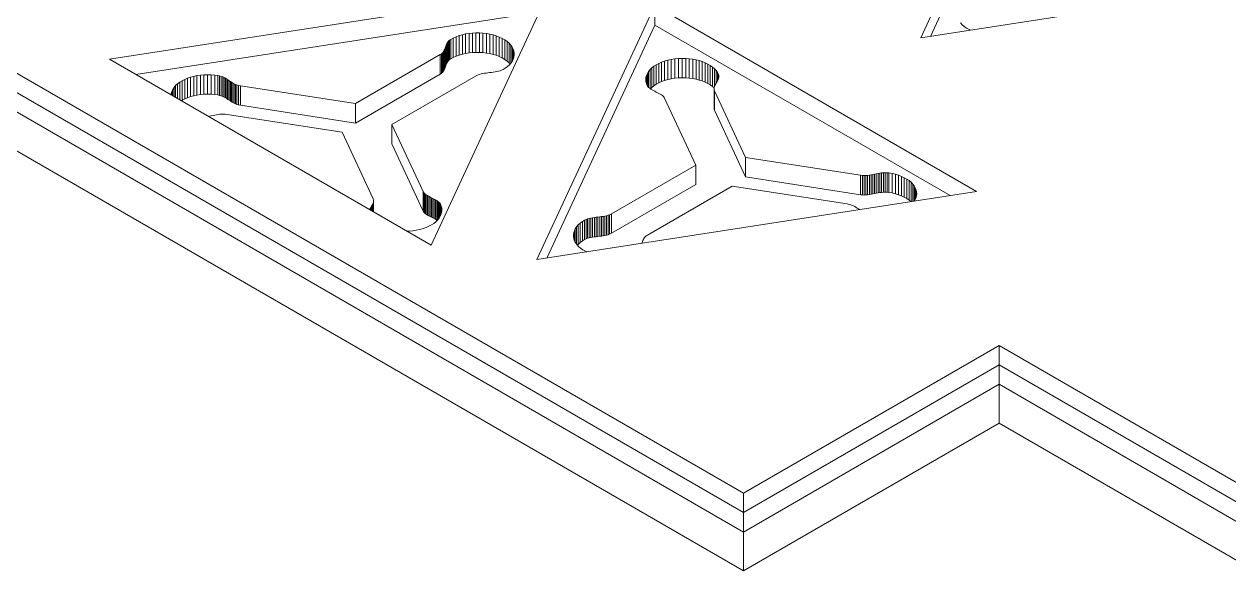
# Model space of a CAD drawing. Header units: inches. Extents: x 2.5 to 18.9, y 2.6 to 12.3.
# Drawn here: x 8.834 to 11.999, y 2.599 to 4.035 of the extents above; entities that cross this region are included whole.
import ezdxf

# ---------------------------------------------------------------- set-up
doc = ezdxf.new("R2010")
doc.units = ezdxf.units.IN
doc.header["$MEASUREMENT"] = 0

# ---------------------------------------------------------------- blocks, each defined once
blk = doc.blocks.new('A$C39963D99')
at = {"color": 0, "linetype": 'Continuous', "lineweight": 0, "extrusion": (3.33067e-16, 0.816497, 0.57735)}
for p, q in [((5.6569, -3.0619), (13.8593, -7.7975)), ((5.6569, -3.1129), (13.8593, -7.8486)), ((13.8593, -7.8486), (5.6569, -3.1129)), ((13.8593, -7.8996), (5.6569, -3.1639)), ((5.6569, -3.1639), (13.8593, -7.8996)), ((13.8593, -8.0017), (5.6569, -3.266)), ((14.3247, -6.6022), (14.6341, -5.9353)), ((14.6341, -5.9863), (14.3502, -6.5983)), ((15.4798, -6.4235), (14.3247, -6.6022)), ((12.1934, -6.6583), (13.3485, -6.4796)), ((13.3485, -6.4796), (13.039, -7.1465)), ((13.3165, -7.1842), (13.626, -6.5173)), ((13.626, -6.5684), (13.626, -6.5173)), ((13.626, -6.5173), (14.4717, -7.0055)), ((13.323, -6.5346), (12.2631, -6.6985)), ((13.626, -6.5684), (13.3421, -7.1803)), ((14.402, -7.0163), (13.626, -6.5684)), ((14.4341, -6.5676), (14.4297, -6.5628)), ((14.4393, -6.5721), (14.4341, -6.5676)), ((14.4455, -6.5765), (14.4393, -6.5721)), ((14.4524, -6.5805), (14.4455, -6.5765)), ((14.4555, -6.582), (14.4524, -6.5805)), ((13.0807, -6.6156), (13.0824, -6.6131)), ((13.0824, -6.6131), (13.0846, -6.6106)), ((13.0824, -6.6641), (13.0824, -6.6131)), ((13.0846, -6.6106), (13.0871, -6.6083)), ((13.0846, -6.6616), (13.0846, -6.6106)), ((13.0871, -6.6083), (13.0903, -6.6061)), ((13.0871, -6.6593), (13.0871, -6.6083)), ((13.0903, -6.6061), (13.0965, -6.6027)), ((13.0903, -6.6571), (13.0903, -6.6061)), ((13.0965, -6.6027), (13.1041, -6.5993)), ((13.0965, -6.6537), (13.0965, -6.6027)), ((13.1041, -6.5993), (13.1122, -6.5963)), ((13.1041, -6.6503), (13.1041, -6.5993)), ((13.1122, -6.5963), (13.1206, -6.5939)), ((13.1122, -6.6474), (13.1122, -6.5963)), ((13.1206, -6.5939), (13.1292, -6.592)), ((13.1206, -6.6449), (13.1206, -6.5939)), ((13.1292, -6.592), (13.1381, -6.5906)), ((13.1292, -6.643), (13.1292, -6.592)), ((13.1381, -6.5906), (13.1472, -6.5896)), ((13.1381, -6.6416), (13.1381, -6.5906)), ((13.1472, -6.5896), (13.1563, -6.5892)), ((13.1472, -6.6407), (13.1472, -6.5896)), ((13.1563, -6.6402), (13.1563, -6.5892)), ((13.1563, -6.5892), (13.1655, -6.5892)), ((13.1655, -6.6403), (13.1655, -6.5892)), ((13.1655, -6.5892), (13.1746, -6.5898)), ((13.1746, -6.6408), (13.1746, -6.5898)), ((13.1746, -6.5898), (13.1836, -6.5909)), ((13.1836, -6.6419), (13.1836, -6.5909)), ((13.1836, -6.5909), (13.1925, -6.5924)), ((13.1925, -6.6434), (13.1925, -6.5924)), ((13.1925, -6.5924), (13.2011, -6.5945)), ((13.2011, -6.6455), (13.2011, -6.5945)), ((13.2011, -6.5945), (13.2094, -6.597)), ((13.2094, -6.648), (13.2094, -6.597)), ((13.2094, -6.597), (13.2173, -6.6)), ((13.2173, -6.6511), (13.2173, -6.6)), ((13.2173, -6.6), (13.2248, -6.6036)), ((13.2248, -6.6546), (13.2248, -6.6036)), ((13.2248, -6.6036), (13.2318, -6.6076)), ((13.2318, -6.6586), (13.2318, -6.6076)), ((13.2318, -6.6076), (13.2379, -6.6119)), ((13.2379, -6.663), (13.2379, -6.6119)), ((13.2379, -6.6119), (13.2432, -6.6165)), ((12.8401, -6.7746), (13.0625, -6.6462)), ((13.0625, -6.6462), (13.0657, -6.6441)), ((13.0625, -6.6973), (13.0625, -6.6462)), ((13.0657, -6.6441), (13.0681, -6.6419)), ((13.0657, -6.6951), (13.0657, -6.6441)), ((13.0681, -6.6419), (13.0701, -6.6395)), ((13.0681, -6.6929), (13.0681, -6.6419)), ((13.0701, -6.6395), (13.0718, -6.637)), ((13.0701, -6.6905), (13.0701, -6.6395)), ((13.0718, -6.637), (13.0731, -6.6345)), ((13.0718, -6.6881), (13.0718, -6.637)), ((13.0731, -6.6345), (13.0742, -6.6318)), ((13.0731, -6.6855), (13.0731, -6.6345)), ((13.0742, -6.6318), (13.0752, -6.6291)), ((13.0742, -6.6829), (13.0742, -6.6318)), ((13.0752, -6.6291), (13.0762, -6.6264)), ((13.0752, -6.6802), (13.0752, -6.6291)), ((13.0762, -6.6264), (13.0771, -6.6237)), ((13.0762, -6.6774), (13.0762, -6.6264)), ((13.0771, -6.6237), (13.0781, -6.6209)), ((13.0771, -6.6747), (13.0771, -6.6237)), ((13.0781, -6.6209), (13.0793, -6.6183)), ((13.0781, -6.672), (13.0781, -6.6209)), ((13.0793, -6.6183), (13.0807, -6.6156)), ((13.0793, -6.6693), (13.0793, -6.6183)), ((13.0807, -6.6667), (13.0807, -6.6156)), ((13.1206, -6.6449), (13.1122, -6.6474)), ((13.1292, -6.643), (13.1206, -6.6449)), ((13.1381, -6.6416), (13.1292, -6.643)), ((13.1472, -6.6407), (13.1381, -6.6416)), ((13.1563, -6.6402), (13.1472, -6.6407)), ((13.1655, -6.6403), (13.1563, -6.6402)), ((13.1746, -6.6408), (13.1655, -6.6403)), ((13.1836, -6.6419), (13.1746, -6.6408)), ((13.1925, -6.6434), (13.1836, -6.6419)), ((13.2011, -6.6455), (13.1925, -6.6434)), ((13.2094, -6.648), (13.2011, -6.6455)), ((13.2432, -6.6675), (13.2432, -6.6165)), ((13.2432, -6.6165), (13.2476, -6.6213)), ((13.2476, -6.6689), (13.2476, -6.6213)), ((13.2476, -6.6213), (13.2511, -6.6263)), ((13.2511, -6.6639), (13.2511, -6.6263)), ((13.2511, -6.6263), (13.2538, -6.6314)), ((13.2538, -6.6588), (13.2538, -6.6314)), ((13.2538, -6.6314), (13.2556, -6.6366)), ((13.2556, -6.6535), (13.2556, -6.6366)), ((13.2556, -6.6366), (13.2566, -6.6419)), ((13.2567, -6.6472), (13.256, -6.6524)), ((13.2566, -6.6479), (13.2566, -6.6419)), ((13.2566, -6.6419), (13.2567, -6.6472)), ((13.039, -7.1465), (12.1934, -6.6583)), ((13.0762, -6.6774), (13.0752, -6.6802)), ((13.0771, -6.6747), (13.0762, -6.6774)), ((13.0781, -6.672), (13.0771, -6.6747)), ((13.0793, -6.6693), (13.0781, -6.672)), ((13.0807, -6.6667), (13.0793, -6.6693)), ((13.0824, -6.6641), (13.0807, -6.6667)), ((13.0846, -6.6616), (13.0824, -6.6641)), ((13.0871, -6.6593), (13.0846, -6.6616)), ((13.0903, -6.6571), (13.0871, -6.6593)), ((13.0965, -6.6537), (13.0903, -6.6571)), ((13.1041, -6.6503), (13.0965, -6.6537)), ((13.1122, -6.6474), (13.1041, -6.6503)), ((13.2173, -6.6511), (13.2094, -6.648)), ((13.2248, -6.6546), (13.2173, -6.6511)), ((13.2318, -6.6586), (13.2248, -6.6546)), ((13.2379, -6.663), (13.2318, -6.6586)), ((13.2393, -6.6773), (13.2334, -6.6817)), ((13.2432, -6.6675), (13.2379, -6.663)), ((13.2443, -6.6727), (13.2393, -6.6773)), ((13.246, -6.6707), (13.2432, -6.6675)), ((13.2485, -6.6678), (13.2443, -6.6727)), ((13.2519, -6.6628), (13.2485, -6.6678)), ((13.2543, -6.6577), (13.2519, -6.6628)), ((13.256, -6.6524), (13.2543, -6.6577)), ((13.6184, -6.6811), (13.6238, -6.6768)), ((13.6238, -6.6768), (13.6299, -6.6728)), ((13.6238, -6.7278), (13.6238, -6.6768)), ((13.6299, -6.6728), (13.6366, -6.6692)), ((13.6299, -6.7238), (13.6299, -6.6728)), ((13.6366, -6.6692), (13.644, -6.6659)), ((13.6366, -6.7202), (13.6366, -6.6692)), ((13.644, -6.6659), (13.652, -6.663)), ((13.644, -6.7169), (13.644, -6.6659)), ((13.652, -6.663), (13.6605, -6.6606)), ((13.652, -6.714), (13.652, -6.663)), ((13.6605, -6.6606), (13.6696, -6.6586)), ((13.6605, -6.7116), (13.6605, -6.6606)), ((13.6696, -6.6586), (13.6791, -6.6571)), ((13.6696, -6.7096), (13.6696, -6.6586)), ((13.6791, -6.6571), (13.6886, -6.6562)), ((13.6791, -6.7081), (13.6791, -6.6571)), ((13.6886, -6.6562), (13.6981, -6.6559)), ((13.6886, -6.7072), (13.6886, -6.6562)), ((13.6981, -6.7069), (13.6981, -6.6559)), ((13.6981, -6.6559), (13.7075, -6.6561)), ((13.7075, -6.7071), (13.7075, -6.6561)), ((13.7075, -6.6561), (13.7168, -6.6568)), ((13.7168, -6.7078), (13.7168, -6.6568)), ((13.7168, -6.6568), (13.7258, -6.658)), ((13.7258, -6.709), (13.7258, -6.658)), ((13.7258, -6.658), (13.7345, -6.6597)), ((13.7345, -6.7107), (13.7345, -6.6597)), ((13.7345, -6.6597), (13.7429, -6.6618)), ((13.7429, -6.7128), (13.7429, -6.6618)), ((13.7429, -6.6618), (13.7509, -6.6644)), ((13.7509, -6.7154), (13.7509, -6.6644)), ((13.7509, -6.6644), (13.7584, -6.6674)), ((13.7584, -6.7184), (13.7584, -6.6674)), ((13.7584, -6.6674), (13.7654, -6.6708)), ((13.7654, -6.7219), (13.7654, -6.6708)), ((13.7654, -6.6708), (13.7719, -6.6746)), ((13.7719, -6.7257), (13.7719, -6.6746)), ((13.7719, -6.6746), (13.7777, -6.6788)), ((13.7777, -6.7298), (13.7777, -6.6788)), ((13.7777, -6.6788), (13.7829, -6.6833)), ((12.3911, -6.7113), (12.3986, -6.7082)), ((12.3986, -6.7082), (12.4064, -6.7055)), ((12.3986, -6.7592), (12.3986, -6.7082)), ((12.4064, -6.7055), (12.4147, -6.7032)), ((12.4064, -6.7565), (12.4064, -6.7055)), ((12.4147, -6.7032), (12.4234, -6.7014)), ((12.4147, -6.7542), (12.4147, -6.7032)), ((12.4234, -6.7014), (12.4323, -6.7001)), ((12.4234, -6.7524), (12.4234, -6.7014)), ((12.4323, -6.7001), (12.4415, -6.6992)), ((12.4323, -6.7511), (12.4323, -6.7001)), ((12.4415, -6.6992), (12.4508, -6.6989)), ((12.4415, -6.7503), (12.4415, -6.6992)), ((12.4508, -6.7499), (12.4508, -6.6989)), ((12.4508, -6.6989), (12.4603, -6.6991)), ((12.4603, -6.7501), (12.4603, -6.6991)), ((12.4603, -6.6991), (12.4699, -6.6999)), ((12.4699, -6.7509), (12.4699, -6.6999)), ((12.4699, -6.6999), (12.4782, -6.701)), ((12.4782, -6.7521), (12.4782, -6.701)), ((12.4782, -6.701), (12.4828, -6.702)), ((12.4828, -6.7531), (12.4828, -6.702)), ((12.4828, -6.702), (12.4871, -6.7033)), ((12.4871, -6.7543), (12.4871, -6.7033)), ((12.4871, -6.7033), (12.491, -6.7048)), ((12.491, -6.7559), (12.491, -6.7048)), ((12.491, -6.7048), (12.4947, -6.7066)), ((12.4947, -6.7576), (12.4947, -6.7066)), ((12.4947, -6.7066), (12.4982, -6.7084)), ((12.4982, -6.7595), (12.4982, -6.7084)), ((12.4982, -6.7084), (12.5016, -6.7104)), ((12.5016, -6.7615), (12.5016, -6.7104)), ((12.5016, -6.7104), (12.5048, -6.7125)), ((13.0625, -6.6973), (12.8401, -6.8257)), ((13.1568, -6.702), (12.9355, -6.8298)), ((13.0657, -6.6951), (13.0625, -6.6973)), ((13.0681, -6.6929), (13.0657, -6.6951)), ((13.0701, -6.6905), (13.0681, -6.6929)), ((13.0718, -6.6881), (13.0701, -6.6905)), ((13.0731, -6.6855), (13.0718, -6.6881)), ((13.0742, -6.6829), (13.0731, -6.6855)), ((13.0752, -6.6802), (13.0742, -6.6829)), ((13.1619, -6.6995), (13.1568, -6.702)), ((13.1657, -6.698), (13.1619, -6.6995)), ((13.1697, -6.6969), (13.1657, -6.698)), ((13.174, -6.6959), (13.1697, -6.6969)), ((13.1784, -6.6951), (13.174, -6.6959)), ((13.183, -6.6945), (13.1784, -6.6951)), ((13.1876, -6.6939), (13.183, -6.6945)), ((13.1923, -6.6934), (13.1876, -6.6939)), ((13.1971, -6.6928), (13.1923, -6.6934)), ((13.2018, -6.6923), (13.1971, -6.6928)), ((13.2064, -6.6916), (13.2018, -6.6923)), ((13.211, -6.6908), (13.2064, -6.6916)), ((13.2154, -6.6898), (13.211, -6.6908)), ((13.2197, -6.6886), (13.2154, -6.6898)), ((13.2237, -6.6871), (13.2197, -6.6886)), ((13.2275, -6.6853), (13.2237, -6.6871)), ((13.2334, -6.6817), (13.2275, -6.6853)), ((13.6024, -6.7113), (13.6029, -6.7059)), ((13.6029, -6.7059), (13.6044, -6.7006)), ((13.6029, -6.7175), (13.6029, -6.7059)), ((13.6044, -6.7006), (13.6067, -6.6954)), ((13.6044, -6.723), (13.6044, -6.7006)), ((13.6067, -6.6954), (13.6098, -6.6904)), ((13.6067, -6.7281), (13.6067, -6.6954)), ((13.6098, -6.6904), (13.6137, -6.6856)), ((13.6098, -6.732), (13.6098, -6.6904)), ((13.6137, -6.6856), (13.6184, -6.6811)), ((13.6137, -6.7353), (13.6137, -6.6856)), ((13.6184, -6.7321), (13.6184, -6.6811)), ((13.6696, -6.7096), (13.6605, -6.7116)), ((13.6791, -6.7081), (13.6696, -6.7096)), ((13.6886, -6.7072), (13.6791, -6.7081)), ((13.6981, -6.7069), (13.6886, -6.7072)), ((13.7075, -6.7071), (13.6981, -6.7069)), ((13.7168, -6.7078), (13.7075, -6.7071)), ((13.7258, -6.709), (13.7168, -6.7078)), ((13.7345, -6.7107), (13.7258, -6.709)), ((13.7829, -6.7307), (13.7829, -6.6833)), ((13.7829, -6.6833), (13.7873, -6.6882)), ((13.7873, -6.7216), (13.7873, -6.6882)), ((13.7873, -6.6882), (13.7909, -6.6933)), ((13.7909, -6.7151), (13.7909, -6.6933)), ((13.7909, -6.6933), (13.7934, -6.6981)), ((13.7936, -6.7091), (13.7926, -6.7117)), ((13.7934, -6.7095), (13.7934, -6.6981)), ((13.7934, -6.6981), (13.7942, -6.7009)), ((13.7942, -6.7064), (13.7936, -6.7091)), ((13.7942, -6.7064), (13.7942, -6.7009)), ((13.7942, -6.7009), (13.7945, -6.7036)), ((13.7945, -6.7036), (13.7942, -6.7064)), ((12.3571, -6.7432), (12.3596, -6.7377)), ((12.3596, -6.7377), (12.363, -6.7325)), ((12.3596, -6.7543), (12.3596, -6.7377)), ((12.363, -6.7325), (12.3673, -6.7276)), ((12.363, -6.7562), (12.363, -6.7325)), ((12.3673, -6.7276), (12.3723, -6.723)), ((12.3673, -6.7587), (12.3673, -6.7276)), ((12.3723, -6.723), (12.3779, -6.7187)), ((12.3723, -6.7616), (12.3723, -6.723)), ((12.3779, -6.7187), (12.3843, -6.7148)), ((12.3779, -6.7648), (12.3779, -6.7187)), ((12.3843, -6.7148), (12.3911, -6.7113)), ((12.3843, -6.7658), (12.3843, -6.7148)), ((12.3911, -6.7623), (12.3911, -6.7113)), ((12.5048, -6.7636), (12.5048, -6.7125)), ((12.5048, -6.7125), (12.508, -6.7146)), ((12.508, -6.7657), (12.508, -6.7146)), ((12.508, -6.7146), (12.5111, -6.7167)), ((12.5111, -6.7678), (12.5111, -6.7167)), ((12.5111, -6.7167), (12.5143, -6.7188)), ((12.5143, -6.7698), (12.5143, -6.7188)), ((12.5143, -6.7188), (12.5176, -6.7207)), ((12.5176, -6.7718), (12.5176, -6.7207)), ((12.5176, -6.7207), (12.5209, -6.7226)), ((12.5209, -6.7736), (12.5209, -6.7226)), ((12.5209, -6.7226), (12.5245, -6.7242)), ((12.5245, -6.7752), (12.5245, -6.7242)), ((12.5245, -6.7242), (12.5283, -6.7256)), ((12.5283, -6.7767), (12.5283, -6.7256)), ((12.5283, -6.7256), (12.5323, -6.7268)), ((12.5323, -6.7778), (12.5323, -6.7268)), ((12.5323, -6.7268), (12.5378, -6.7278)), ((12.5378, -6.7789), (12.5378, -6.7278)), ((12.5378, -6.7278), (12.8401, -6.7746)), ((13.6027, -6.7167), (13.6024, -6.7113)), ((13.6041, -6.7223), (13.6027, -6.7167)), ((13.6061, -6.7271), (13.6041, -6.7223)), ((13.6078, -6.7298), (13.6061, -6.7271)), ((13.61, -6.7322), (13.6078, -6.7298)), ((13.6127, -6.7345), (13.61, -6.7322)), ((13.6157, -6.7366), (13.6127, -6.7345)), ((13.6184, -6.7321), (13.6145, -6.7358)), ((13.6189, -6.7387), (13.6157, -6.7366)), ((13.6238, -6.7278), (13.6184, -6.7321)), ((13.6224, -6.7406), (13.6189, -6.7387)), ((13.626, -6.7425), (13.6224, -6.7406)), ((13.6299, -6.7238), (13.6238, -6.7278)), ((13.6366, -6.7202), (13.6299, -6.7238)), ((13.644, -6.7169), (13.6366, -6.7202)), ((13.652, -6.714), (13.644, -6.7169)), ((13.6605, -6.7116), (13.652, -6.714)), ((13.7429, -6.7128), (13.7345, -6.7107)), ((13.7509, -6.7154), (13.7429, -6.7128)), ((13.7584, -6.7184), (13.7509, -6.7154)), ((13.7654, -6.7219), (13.7584, -6.7184)), ((13.7719, -6.7257), (13.7654, -6.7219)), ((13.7777, -6.7298), (13.7719, -6.7257)), ((13.7822, -6.7337), (13.7777, -6.7298)), ((13.7823, -6.7327), (13.7819, -6.7354)), ((13.7819, -6.7864), (13.7819, -6.7354)), ((13.7819, -6.7354), (13.782, -6.738)), ((13.782, -6.789), (13.782, -6.738)), ((13.782, -6.738), (13.7828, -6.7409)), ((13.7831, -6.7301), (13.7823, -6.7327)), ((13.7828, -6.7919), (13.7828, -6.7409)), ((13.7828, -6.7409), (13.8642, -6.9162)), ((13.7841, -6.7275), (13.7831, -6.7301)), ((13.7854, -6.7249), (13.7841, -6.7275)), ((13.7869, -6.7223), (13.7854, -6.7249)), ((13.7884, -6.7197), (13.7869, -6.7223)), ((13.7899, -6.717), (13.7884, -6.7197)), ((13.7913, -6.7144), (13.7899, -6.717)), ((13.7926, -6.7117), (13.7913, -6.7144)), ((12.3552, -6.7517), (12.3555, -6.7487)), ((12.3555, -6.7487), (12.3571, -6.7432)), ((12.3555, -6.7519), (12.3555, -6.7487)), ((12.3571, -6.7528), (12.3571, -6.7432)), ((12.3843, -6.7658), (12.382, -6.7672)), ((12.3911, -6.7623), (12.3843, -6.7658)), ((12.3986, -6.7592), (12.3911, -6.7623)), ((12.4064, -6.7565), (12.3986, -6.7592)), ((12.4147, -6.7542), (12.4064, -6.7565)), ((12.4234, -6.7524), (12.4147, -6.7542)), ((12.4323, -6.7511), (12.4234, -6.7524)), ((12.4415, -6.7503), (12.4323, -6.7511)), ((12.4508, -6.7499), (12.4415, -6.7503)), ((12.4603, -6.7501), (12.4508, -6.7499)), ((12.4699, -6.7509), (12.4603, -6.7501)), ((12.4782, -6.7521), (12.4699, -6.7509)), ((12.4828, -6.7531), (12.4782, -6.7521)), ((12.4871, -6.7543), (12.4828, -6.7531)), ((12.491, -6.7559), (12.4871, -6.7543)), ((12.4947, -6.7576), (12.491, -6.7559)), ((12.4982, -6.7595), (12.4947, -6.7576)), ((12.5016, -6.7615), (12.4982, -6.7595)), ((12.5048, -6.7636), (12.5016, -6.7615)), ((12.508, -6.7657), (12.5048, -6.7636)), ((12.5111, -6.7678), (12.508, -6.7657)), ((12.5143, -6.7698), (12.5111, -6.7678)), ((12.5176, -6.7718), (12.5143, -6.7698)), ((12.5209, -6.7736), (12.5176, -6.7718)), ((12.5245, -6.7752), (12.5209, -6.7736)), ((13.6297, -6.7443), (13.626, -6.7425)), ((13.6334, -6.7461), (13.6297, -6.7443)), ((13.6369, -6.748), (13.6334, -6.7461)), ((13.6404, -6.7498), (13.6369, -6.748)), ((13.6435, -6.7518), (13.6404, -6.7498)), ((13.6464, -6.7539), (13.6435, -6.7518)), ((13.6489, -6.756), (13.6464, -6.7539)), ((13.6509, -6.7584), (13.6489, -6.756)), ((13.652, -6.7601), (13.6509, -6.7584)), ((13.7337, -6.9363), (13.652, -6.7601)), ((12.4702, -6.8051), (12.4656, -6.806)), ((12.4747, -6.8042), (12.4702, -6.8051)), ((12.4792, -6.8035), (12.4747, -6.8042)), ((12.4838, -6.8029), (12.4792, -6.8035)), ((12.4883, -6.8025), (12.4838, -6.8029)), ((12.4928, -6.8023), (12.4883, -6.8025)), ((12.4973, -6.8025), (12.4928, -6.8023)), ((12.5023, -6.803), (12.4973, -6.8025)), ((12.805, -6.8499), (12.5023, -6.803)), ((12.5283, -6.7767), (12.5245, -6.7752)), ((12.5323, -6.7778), (12.5283, -6.7767)), ((12.5378, -6.7789), (12.5323, -6.7778)), ((12.8401, -6.8257), (12.5378, -6.7789)), ((12.8401, -6.8257), (12.8401, -6.7746)), ((13.782, -6.789), (13.7819, -6.7864)), ((13.7828, -6.7919), (13.782, -6.789)), ((13.8642, -6.9672), (13.7828, -6.7919)), ((12.4564, -6.8078), (12.4532, -6.8083)), ((12.461, -6.8069), (12.4564, -6.8078)), ((12.4656, -6.806), (12.461, -6.8069)), ((12.9355, -6.8808), (12.9355, -6.8298)), ((12.9355, -6.8298), (13.0172, -7.0059)), ((12.8864, -7.0252), (12.805, -6.8499)), ((13.0172, -7.057), (12.9355, -6.8808)), ((13.8642, -6.9672), (13.8642, -6.9162)), ((13.8642, -6.9162), (14.1669, -6.963)), ((13.5124, -7.0641), (13.7337, -6.9363)), ((13.7337, -6.9873), (13.7337, -6.9363)), ((14.1669, -7.014), (14.1669, -6.963)), ((14.1669, -6.963), (14.1719, -6.9636)), ((14.1719, -7.0146), (14.1719, -6.9636)), ((14.1719, -6.9636), (14.1764, -6.9637)), ((14.1764, -6.9637), (14.1809, -6.9636)), ((14.1809, -6.9636), (14.1854, -6.9632)), ((14.1809, -7.0146), (14.1809, -6.9636)), ((14.1854, -6.9632), (14.1899, -6.9626)), ((14.1854, -7.0142), (14.1854, -6.9632)), ((14.1899, -6.9626), (14.1945, -6.9618)), ((14.1899, -7.0136), (14.1899, -6.9626)), ((14.1945, -6.9618), (14.199, -6.961)), ((14.1945, -7.0129), (14.1945, -6.9618)), ((14.199, -6.961), (14.2036, -6.9601)), ((14.199, -7.012), (14.199, -6.961)), ((14.2036, -6.9601), (14.2081, -6.9592)), ((14.2036, -7.0111), (14.2036, -6.9601)), ((14.2081, -6.9592), (14.2128, -6.9583)), ((14.2081, -7.0102), (14.2081, -6.9592)), ((14.2128, -6.9583), (14.2174, -6.9575)), ((14.2128, -7.0093), (14.2128, -6.9583)), ((14.2174, -6.9575), (14.2221, -6.9569)), ((14.2174, -7.0085), (14.2174, -6.9575)), ((14.2221, -6.9569), (14.2268, -6.9565)), ((14.2221, -7.0079), (14.2221, -6.9569)), ((14.2268, -6.9565), (14.2315, -6.9563)), ((14.2268, -7.0075), (14.2268, -6.9565)), ((14.2315, -7.0073), (14.2315, -6.9563)), ((14.2315, -6.9563), (14.2363, -6.9564)), ((14.2363, -7.0074), (14.2363, -6.9564)), ((14.2363, -6.9564), (14.2411, -6.9569)), ((14.2411, -7.0079), (14.2411, -6.9569)), ((14.2411, -6.9569), (14.2494, -6.9583)), ((14.2494, -7.0093), (14.2494, -6.9583)), ((14.2494, -6.9583), (14.2583, -6.9604)), ((14.2583, -7.0114), (14.2583, -6.9604)), ((14.2583, -6.9604), (14.2667, -6.9629)), ((14.2667, -7.014), (14.2667, -6.9629)), ((14.2667, -6.9629), (14.2745, -6.9659)), ((13.7337, -6.9873), (13.5124, -7.1151)), ((13.829, -6.9914), (13.6066, -7.1198)), ((14.1314, -7.0382), (13.829, -6.9914)), ((14.1669, -7.014), (13.8642, -6.9672)), ((14.1764, -7.0148), (14.1764, -6.9637)), ((14.2745, -7.017), (14.2745, -6.9659)), ((14.2745, -6.9659), (14.2817, -6.9693)), ((14.2817, -7.0203), (14.2817, -6.9693)), ((14.2817, -6.9693), (14.2883, -6.973)), ((14.2883, -7.0241), (14.2883, -6.973)), ((14.2883, -6.973), (14.2943, -6.9771)), ((14.2943, -7.0281), (14.2943, -6.9771)), ((14.2943, -6.9771), (14.2995, -6.9814)), ((14.2995, -7.0322), (14.2995, -6.9814)), ((14.2995, -6.9814), (14.304, -6.986)), ((14.304, -7.0315), (14.304, -6.986)), ((14.304, -6.986), (14.3077, -6.9909)), ((14.3077, -7.0309), (14.3077, -6.9909)), ((14.3077, -6.9909), (14.3106, -6.9959)), ((12.8871, -7.0281), (12.8864, -7.0252)), ((13.0172, -7.057), (13.0172, -7.0059)), ((13.0172, -7.0059), (13.0183, -7.0077)), ((13.0183, -7.0587), (13.0183, -7.0077)), ((13.0183, -7.0077), (13.0203, -7.01)), ((13.0203, -7.0611), (13.0203, -7.01)), ((13.0203, -7.01), (13.0228, -7.0122)), ((13.0228, -7.0632), (13.0228, -7.0122)), ((13.0228, -7.0122), (13.0256, -7.0143)), ((13.0256, -7.0653), (13.0256, -7.0143)), ((13.0256, -7.0143), (13.0288, -7.0162)), ((13.0288, -7.0673), (13.0288, -7.0162)), ((13.0288, -7.0162), (13.0322, -7.0181)), ((13.0322, -7.0691), (13.0322, -7.0181)), ((13.0322, -7.0181), (13.0358, -7.02)), ((13.0358, -7.071), (13.0358, -7.02)), ((13.0358, -7.02), (13.0395, -7.0218)), ((13.0395, -7.0728), (13.0395, -7.0218)), ((13.0395, -7.0218), (13.0431, -7.0236)), ((13.0431, -7.0746), (13.0431, -7.0236)), ((13.0431, -7.0236), (13.0468, -7.0255)), ((13.0468, -7.0765), (13.0468, -7.0255)), ((13.0468, -7.0255), (13.0502, -7.0274)), ((14.4717, -7.0055), (13.3165, -7.1842)), ((14.1719, -7.0146), (14.1669, -7.014)), ((14.1764, -7.0148), (14.1719, -7.0146)), ((14.1809, -7.0146), (14.1764, -7.0148)), ((14.1854, -7.0142), (14.1809, -7.0146)), ((14.1899, -7.0136), (14.1854, -7.0142)), ((14.1945, -7.0129), (14.1899, -7.0136)), ((14.199, -7.012), (14.1945, -7.0129)), ((14.2036, -7.0111), (14.199, -7.012)), ((14.2081, -7.0102), (14.2036, -7.0111)), ((14.2128, -7.0093), (14.2081, -7.0102)), ((14.2174, -7.0085), (14.2128, -7.0093)), ((14.2221, -7.0079), (14.2174, -7.0085)), ((14.2268, -7.0075), (14.2221, -7.0079)), ((14.2315, -7.0073), (14.2268, -7.0075)), ((14.2363, -7.0074), (14.2315, -7.0073)), ((14.2411, -7.0079), (14.2363, -7.0074)), ((14.2494, -7.0093), (14.2411, -7.0079)), ((14.2583, -7.0114), (14.2494, -7.0093)), ((14.2667, -7.014), (14.2583, -7.0114)), ((14.2745, -7.017), (14.2667, -7.014)), ((14.2817, -7.0203), (14.2745, -7.017)), ((14.2883, -7.0241), (14.2817, -7.0203)), ((14.2943, -7.0281), (14.2883, -7.0241)), ((14.3121, -7.0229), (14.3096, -7.0283)), ((14.3106, -7.0261), (14.3106, -6.9959)), ((14.3106, -6.9959), (14.3127, -7.0011)), ((14.3137, -7.0173), (14.3121, -7.0229)), ((14.3127, -7.0207), (14.3127, -7.0011)), ((14.3127, -7.0011), (14.3139, -7.0064)), ((14.3143, -7.0119), (14.3137, -7.0173)), ((14.3139, -7.0149), (14.3139, -7.0064)), ((14.3139, -7.0064), (14.3143, -7.0119)), ((12.8772, -7.0531), (12.8778, -7.0517)), ((12.8778, -7.0517), (12.8793, -7.049)), ((12.8778, -7.0534), (12.8778, -7.0517)), ((12.8793, -7.049), (12.8808, -7.0464)), ((12.8793, -7.0543), (12.8793, -7.049)), ((12.8808, -7.0464), (12.8823, -7.0438)), ((12.8808, -7.0551), (12.8808, -7.0464)), ((12.8823, -7.0438), (12.8838, -7.0411)), ((12.8823, -7.056), (12.8823, -7.0438)), ((12.8838, -7.0411), (12.8851, -7.0385)), ((12.8838, -7.0569), (12.8838, -7.0411)), ((12.8851, -7.0385), (12.8861, -7.0359)), ((12.8851, -7.0576), (12.8851, -7.0385)), ((12.8861, -7.0359), (12.8869, -7.0333)), ((12.8861, -7.0582), (12.8861, -7.0359)), ((12.8869, -7.0333), (12.8872, -7.0307)), ((12.8869, -7.0587), (12.8869, -7.0333)), ((12.8872, -7.0307), (12.8871, -7.0281)), ((12.8872, -7.0589), (12.8872, -7.0307)), ((13.0183, -7.0587), (13.0172, -7.057)), ((13.0502, -7.0784), (13.0502, -7.0274)), ((13.0502, -7.0274), (13.0535, -7.0294)), ((13.0535, -7.0805), (13.0535, -7.0294)), ((13.0535, -7.0294), (13.0565, -7.0316)), ((13.0565, -7.0791), (13.0565, -7.0316)), ((13.0565, -7.0316), (13.0592, -7.0338)), ((13.0592, -7.0759), (13.0592, -7.0338)), ((13.0592, -7.0338), (13.0614, -7.0363)), ((13.0614, -7.0724), (13.0614, -7.0363)), ((13.0614, -7.0363), (13.0631, -7.039)), ((13.0631, -7.0693), (13.0631, -7.039)), ((13.0631, -7.039), (13.0651, -7.0438)), ((13.0651, -7.0644), (13.0651, -7.0438)), ((13.0651, -7.0438), (13.0664, -7.0493)), ((13.0668, -7.0548), (13.0662, -7.0602)), ((13.0664, -7.0584), (13.0664, -7.0493)), ((13.0664, -7.0493), (13.0668, -7.0548)), ((14.1369, -7.0393), (14.1314, -7.0382)), ((14.1409, -7.0404), (14.1369, -7.0393)), ((14.1447, -7.0419), (14.1409, -7.0404)), ((14.1482, -7.0435), (14.1447, -7.0419)), ((14.1516, -7.0453), (14.1482, -7.0435)), ((14.1549, -7.0473), (14.1516, -7.0453)), ((14.1581, -7.0493), (14.1549, -7.0473)), ((14.1612, -7.0514), (14.1581, -7.0493)), ((14.1638, -7.0532), (14.1612, -7.0514)), ((14.2992, -7.0322), (14.2943, -7.0281)), ((14.3096, -7.0283), (14.3079, -7.0309)), ((13.0203, -7.0611), (13.0183, -7.0587)), ((13.0228, -7.0632), (13.0203, -7.0611)), ((13.0256, -7.0653), (13.0228, -7.0632)), ((13.0288, -7.0673), (13.0256, -7.0653)), ((13.0322, -7.0691), (13.0288, -7.0673)), ((13.0358, -7.071), (13.0322, -7.0691)), ((13.0395, -7.0728), (13.0358, -7.071)), ((13.0454, -7.0893), (13.0393, -7.0933)), ((13.0431, -7.0746), (13.0395, -7.0728)), ((13.0468, -7.0765), (13.0431, -7.0746)), ((13.0508, -7.085), (13.0454, -7.0893)), ((13.0502, -7.0784), (13.0468, -7.0765)), ((13.0535, -7.0805), (13.0502, -7.0784)), ((13.0555, -7.0804), (13.0508, -7.085)), ((13.0546, -7.0812), (13.0535, -7.0805)), ((13.0594, -7.0757), (13.0555, -7.0804)), ((13.0625, -7.0707), (13.0594, -7.0757)), ((13.0648, -7.0655), (13.0625, -7.0707)), ((13.0662, -7.0602), (13.0648, -7.0655)), ((13.4248, -7.0934), (13.4299, -7.0888)), ((13.4299, -7.0888), (13.4358, -7.0844)), ((13.4299, -7.1398), (13.4299, -7.0888)), ((13.4358, -7.0844), (13.4417, -7.0808)), ((13.4358, -7.1354), (13.4358, -7.0844)), ((13.4417, -7.0808), (13.4455, -7.079)), ((13.4417, -7.1318), (13.4417, -7.0808)), ((13.4455, -7.079), (13.4495, -7.0775)), ((13.4455, -7.13), (13.4455, -7.079)), ((13.4495, -7.0775), (13.4538, -7.0763)), ((13.4495, -7.1285), (13.4495, -7.0775)), ((13.4538, -7.0763), (13.4582, -7.0753)), ((13.4538, -7.1273), (13.4538, -7.0763)), ((13.4582, -7.0753), (13.4627, -7.0745)), ((13.4582, -7.1263), (13.4582, -7.0753)), ((13.4627, -7.0745), (13.4674, -7.0738)), ((13.4627, -7.1255), (13.4627, -7.0745)), ((13.4674, -7.0738), (13.4721, -7.0732)), ((13.4674, -7.1248), (13.4674, -7.0738)), ((13.4721, -7.0732), (13.4768, -7.0727)), ((13.4721, -7.1242), (13.4721, -7.0732)), ((13.4768, -7.0727), (13.4816, -7.0721)), ((13.4768, -7.1237), (13.4768, -7.0727)), ((13.4816, -7.0721), (13.4862, -7.0716)), ((13.4816, -7.1232), (13.4816, -7.0721)), ((13.4862, -7.0716), (13.4908, -7.0709)), ((13.4862, -7.1226), (13.4862, -7.0716)), ((13.4908, -7.0709), (13.4952, -7.0701)), ((13.4908, -7.122), (13.4908, -7.0709)), ((13.4952, -7.0701), (13.4994, -7.0692)), ((13.4952, -7.1212), (13.4952, -7.0701)), ((13.4994, -7.0692), (13.5035, -7.068)), ((13.4994, -7.1202), (13.4994, -7.0692)), ((13.5035, -7.068), (13.5072, -7.0666)), ((13.5035, -7.1191), (13.5035, -7.068)), ((13.5072, -7.0666), (13.5124, -7.0641)), ((13.5072, -7.1176), (13.5072, -7.0666)), ((13.5124, -7.1151), (13.5124, -7.0641)), ((12.9805, -7.1099), (12.9759, -7.11)), ((12.9901, -7.109), (12.9805, -7.1099)), ((12.9996, -7.1075), (12.9901, -7.109)), ((13.0087, -7.1055), (12.9996, -7.1075)), ((13.0172, -7.1031), (13.0087, -7.1055)), ((13.0252, -7.1002), (13.0172, -7.1031)), ((13.0325, -7.0969), (13.0252, -7.1002)), ((13.0393, -7.0933), (13.0325, -7.0969)), ((13.4125, -7.1189), (13.4132, -7.1136)), ((13.4126, -7.1242), (13.4125, -7.1189)), ((13.4132, -7.1136), (13.4148, -7.1084)), ((13.4132, -7.1277), (13.4132, -7.1136)), ((13.4148, -7.1084), (13.4173, -7.1033)), ((13.4148, -7.1332), (13.4148, -7.1084)), ((13.4173, -7.1033), (13.4206, -7.0982)), ((13.4173, -7.1384), (13.4173, -7.1033)), ((13.4206, -7.0982), (13.4248, -7.0934)), ((13.4206, -7.1434), (13.4206, -7.0982)), ((13.4248, -7.1444), (13.4248, -7.0934)), ((13.4908, -7.122), (13.4862, -7.1226)), ((13.4952, -7.1212), (13.4908, -7.122)), ((13.4994, -7.1202), (13.4952, -7.1212)), ((13.5035, -7.1191), (13.4994, -7.1202)), ((13.5072, -7.1176), (13.5035, -7.1191)), ((13.5124, -7.1151), (13.5072, -7.1176)), ((13.6066, -7.1198), (13.6035, -7.122)), ((13.4135, -7.1295), (13.4126, -7.1242)), ((13.4154, -7.1347), (13.4135, -7.1295)), ((13.4181, -7.1398), (13.4154, -7.1347)), ((13.4216, -7.1448), (13.4181, -7.1398)), ((13.426, -7.1496), (13.4216, -7.1448)), ((13.4248, -7.1444), (13.4231, -7.1464)), ((13.4299, -7.1398), (13.4248, -7.1444)), ((13.4313, -7.1541), (13.426, -7.1496)), ((13.4358, -7.1354), (13.4299, -7.1398)), ((13.4417, -7.1318), (13.4358, -7.1354)), ((13.4455, -7.13), (13.4417, -7.1318)), ((13.4495, -7.1285), (13.4455, -7.13)), ((13.4538, -7.1273), (13.4495, -7.1285)), ((13.4582, -7.1263), (13.4538, -7.1273)), ((13.4627, -7.1255), (13.4582, -7.1263)), ((13.4674, -7.1248), (13.4627, -7.1255)), ((13.4721, -7.1242), (13.4674, -7.1248)), ((13.4768, -7.1237), (13.4721, -7.1242)), ((13.4816, -7.1232), (13.4768, -7.1237)), ((13.4862, -7.1226), (13.4816, -7.1232)), ((13.593, -7.1397), (13.5924, -7.1416)), ((13.5939, -7.1369), (13.593, -7.1397)), ((13.5949, -7.1342), (13.5939, -7.1369)), ((13.5961, -7.1316), (13.5949, -7.1342)), ((13.5974, -7.129), (13.5961, -7.1316)), ((13.599, -7.1266), (13.5974, -7.129)), ((13.601, -7.1242), (13.599, -7.1266)), ((13.6035, -7.122), (13.601, -7.1242)), ((13.4374, -7.1585), (13.4313, -7.1541)), ((13.4444, -7.1625), (13.4374, -7.1585)), ((13.4475, -7.164), (13.4444, -7.1625)), ((13.8593, -7.7975), (14.531, -7.4097)), ((14.531, -7.4097), (15.2028, -7.7975)), ((14.531, -7.4607), (14.531, -7.4097)), ((13.8593, -7.8486), (14.531, -7.4607)), ((14.531, -7.4607), (13.8593, -7.8486)), ((14.531, -7.4607), (15.2028, -7.8486)), ((14.531, -7.5118), (14.531, -7.4607)), ((15.2028, -7.8486), (14.531, -7.4607)), ((14.531, -7.5118), (13.8593, -7.8996)), ((13.8593, -7.8996), (14.531, -7.5118)), ((15.2028, -7.8996), (14.531, -7.5118)), ((14.531, -7.5118), (15.2028, -7.8996)), ((14.531, -7.6138), (14.531, -7.5118)), ((14.531, -7.6138), (13.8593, -8.0017)), ((15.2028, -8.0017), (14.531, -7.6138)), ((13.8593, -7.8486), (13.8593, -7.7975)), ((13.8593, -7.8996), (13.8593, -7.8486)), ((13.8593, -8.0017), (13.8593, -7.8996))]:
    blk.add_line(p, q, dxfattribs=at)

msp = doc.modelspace()

# ---------------------------------------------------------------- block references
msp.add_blockref('A$C39963D99', (-3.1356, 10.6011))

doc.saveas('drawing.dxf')
